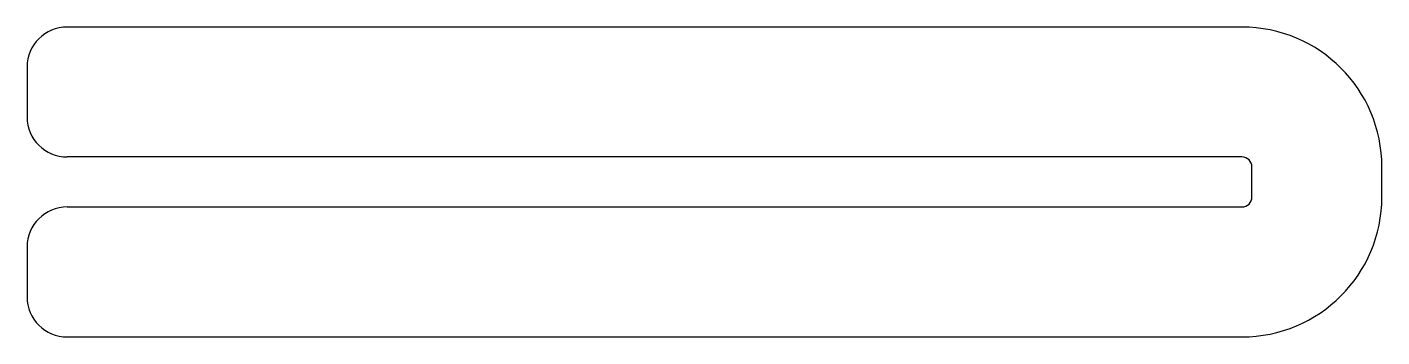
# Model space of a CAD drawing. Header units: millimetres. Extents: x 87 to 358, y 126 to 188.
import ezdxf

# ---------------------------------------------------------------- set-up
doc = ezdxf.new("R2010")
doc.units = ezdxf.units.MM

msp = doc.modelspace()

# ---------------------------------------------------------------- linework, layer by layer
at = {"color": 7, "linetype": 'Continuous', "lineweight": 25}
for p, q in [((330.03, 188.4), (95.03, 188.4)), ((87.03, 180.4), (87.03, 170.4)), ((330.03, 162.4), (95.03, 162.4)), ((332.03, 154.4), (332.03, 160.4)), ((358.03, 154.4), (358.03, 160.4)), ((95.03, 152.4), (330.03, 152.4)), ((87.03, 144.4), (87.03, 134.4)), ((95.03, 126.4), (330.03, 126.4))]:
    msp.add_line(p, q, dxfattribs=at)
for centre, radius, start, end in [((95.03, 180.4), 8, 90, 180), ((330.03, 160.4), 28, 0, 90), ((95.03, 170.4), 8, 180, 270), ((330.03, 160.4), 2, 0, 90), ((95.03, 144.4), 8, 90, 180), ((330.03, 154.4), 28, 270, 0), ((330.03, 154.4), 2, 270, 0), ((95.03, 134.4), 8, 180, 270)]:
    msp.add_arc(centre, radius, start, end, dxfattribs=at)

doc.saveas('drawing.dxf')
